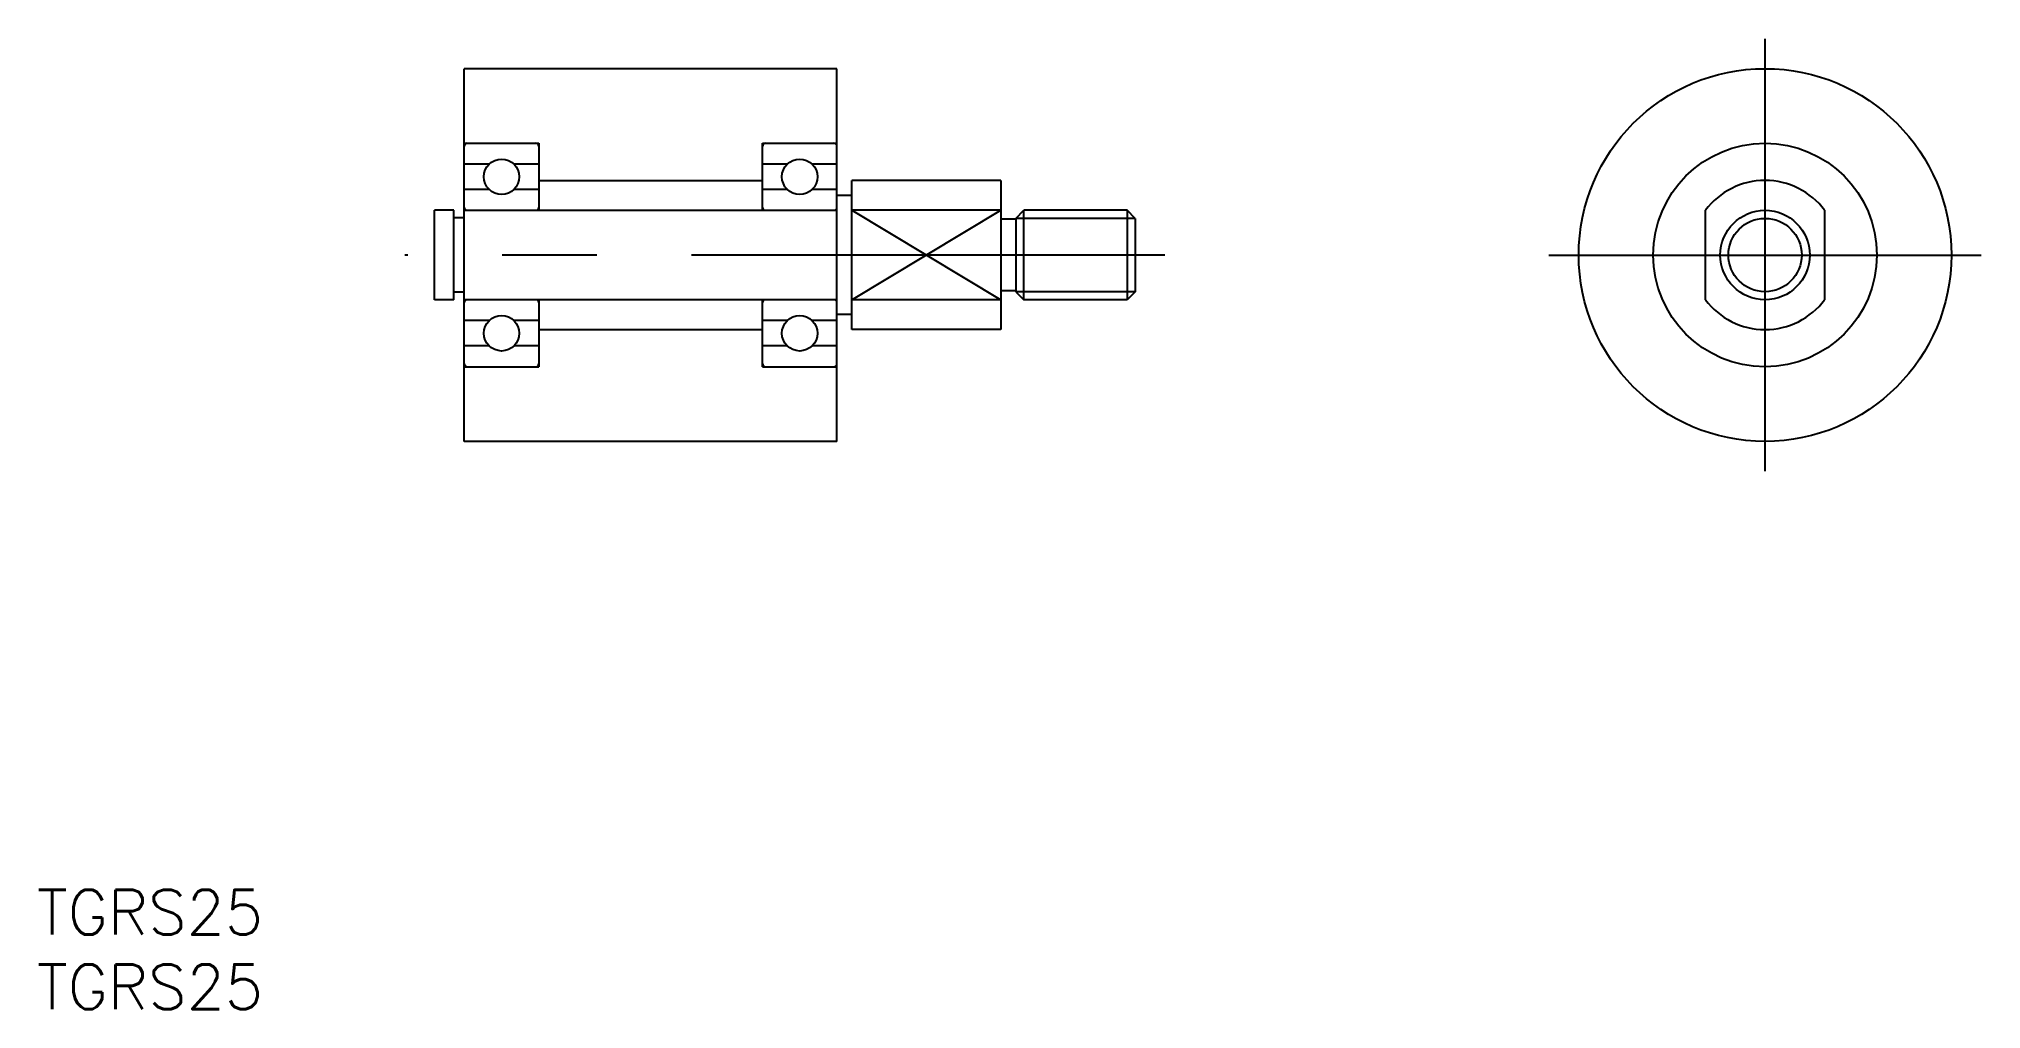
# Model space of a CAD drawing. Extents: x 71 to 201, y -348 to -283.
import ezdxf

# ---------------------------------------------------------------- set-up
doc = ezdxf.new("R2010")
doc.units = 0
doc.linetypes.add('CENTER', pattern=[50.8, 31.75, -6.35, 6.35, -6.35])
doc.layers.get('0').update_dxf_attribs({"linetype": 'CONTINUOUS'})
doc.layers.add('CENTER', color=1, linetype='CENTER')
doc.styles.get("Standard").update_dxf_attribs({"font": 'txt.shx', "height": 3, "bigfont": 'bigfont.shx'})

# ---------------------------------------------------------------- blocks, each defined once
blk = doc.blocks.new('*U17')
at = {"color": 7, "linetype": 'CONTINUOUS'}
for p in [(70.46, -343.18), (70.46, -348.18)]:
    blk.add_text('TGRS25', height=3, dxfattribs=at).set_placement(p)

msp = doc.modelspace()

# ---------------------------------------------------------------- linework, layer by layer
at = {"color": 7, "linetype": 'CONTINUOUS'}
for p, q in [((124.13, -285.09), (99.13, -285.09)), ((99.13, -310.09), (99.13, -285.09)), ((124.13, -310.09), (124.13, -285.09)), ((99.13, -290.09), (104.13, -290.09)), ((104.13, -290.09), (104.13, -294.59)), ((119.13, -290.09), (124.13, -290.09)), ((119.13, -294.59), (119.13, -290.09)), ((100.79, -291.49), (99.13, -291.49)), ((104.13, -291.49), (102.46, -291.49)), ((120.79, -291.49), (119.13, -291.49)), ((124.13, -291.49), (122.46, -291.49)), ((104.13, -292.59), (119.13, -292.59)), ((135.13, -292.59), (125.13, -292.59)), ((125.13, -302.59), (125.13, -292.59)), ((135.13, -292.59), (135.13, -302.59)), ((100.79, -293.19), (99.13, -293.19)), ((104.13, -293.19), (102.46, -293.19)), ((120.79, -293.19), (119.13, -293.19)), ((124.13, -293.19), (122.46, -293.19)), ((125.13, -293.59), (124.13, -293.59)), ((97.13, -300.59), (97.13, -294.59)), ((98.43, -294.59), (97.13, -294.59)), ((98.43, -300.59), (98.43, -294.59)), ((99.13, -295.09), (98.43, -295.09)), ((99.13, -294.59), (124.13, -294.59)), ((135.13, -294.59), (125.13, -294.59)), ((136.13, -295.19), (135.13, -295.19)), ((136.13, -295.13), (136.67, -294.59)), ((136.13, -295.13), (136.13, -300.05)), ((143.59, -294.59), (136.67, -294.59)), ((136.67, -300.59), (136.67, -294.59)), ((144.13, -295.13), (143.59, -294.59)), ((143.59, -294.59), (143.59, -300.59)), ((144.13, -295.13), (144.13, -300.05)), ((182.39, -300.59), (182.39, -294.59)), ((190.39, -294.59), (190.39, -300.59)), ((98.43, -300.59), (97.13, -300.59)), ((99.13, -300.09), (98.43, -300.09)), ((124.13, -300.59), (99.13, -300.59)), ((104.13, -300.59), (104.13, -305.09)), ((119.13, -305.09), (119.13, -300.59)), ((122.48, -300.59), (122.48, -300.59)), ((135.13, -300.59), (125.13, -300.59)), ((136.13, -299.99), (135.13, -299.99)), ((136.13, -300.05), (136.67, -300.59)), ((143.59, -300.59), (136.67, -300.59)), ((144.13, -300.05), (143.59, -300.59)), ((100.79, -301.99), (99.13, -301.99)), ((104.13, -301.99), (102.46, -301.99)), ((120.79, -301.99), (119.13, -301.99)), ((124.13, -301.99), (122.46, -301.99)), ((125.13, -301.59), (124.13, -301.59)), ((104.13, -302.59), (119.13, -302.59)), ((135.13, -302.59), (125.13, -302.59)), ((100.79, -303.69), (99.13, -303.69)), ((104.13, -303.69), (102.46, -303.69)), ((120.79, -303.69), (119.13, -303.69)), ((124.13, -303.69), (122.46, -303.69)), ((99.13, -305.09), (104.13, -305.09)), ((119.13, -305.09), (124.13, -305.09)), ((124.13, -310.09), (99.13, -310.09))]:
    msp.add_line(p, q, dxfattribs=at)
at = {"color": 3, "linetype": 'CONTINUOUS'}
for p, q in [((125.13, -300.59), (135.13, -294.59)), ((125.13, -294.59), (135.13, -300.59)), ((144.13, -295.13), (136.13, -295.13)), ((144.13, -300.05), (136.13, -300.05))]:
    msp.add_line(p, q, dxfattribs=at)
at = {"color": 7, "linetype": 'CONTINUOUS'}
for centre, radius in [((186.39, -297.59), 12.5), ((186.39, -297.59), 7.5), ((101.63, -292.34), 1.19), ((121.63, -292.34), 1.19), ((186.39, -297.59), 3), ((101.63, -302.84), 1.19), ((121.63, -302.84), 1.19)]:
    msp.add_circle(centre, radius, dxfattribs=at)
at = {"color": 3, "linetype": 'CONTINUOUS'}
msp.add_circle((186.39, -297.59), 2.46, dxfattribs=at)
at = {"color": 7, "linetype": 'CONTINUOUS'}
for centre, radius, start, end in [((99.33, -290.29), 0.2, 90, 180), ((103.93, -290.29), 0.2, 0, 90), ((119.33, -290.29), 0.2, 90, 180), ((123.93, -290.29), 0.2, 0, 90), ((186.39, -297.59), 5, 36.8699, 143.1301), ((99.33, -294.39), 0.2, 180, 270), ((103.93, -294.39), 0.2, 270, 0), ((119.33, -294.39), 0.2, 180, 270), ((123.93, -294.39), 0.2, 270, 0), ((99.33, -300.79), 0.2, 90, 180), ((103.93, -300.79), 0.2, 0, 90), ((119.33, -300.79), 0.2, 90, 180), ((123.93, -300.79), 0.2, 0, 90), ((186.39, -297.59), 5, 216.8699, 323.1301), ((99.33, -304.89), 0.2, 180, 270), ((103.93, -304.89), 0.2, 270, 0), ((119.33, -304.89), 0.2, 180, 270), ((123.93, -304.89), 0.2, 270, 0)]:
    msp.add_arc(centre, radius, start, end, dxfattribs=at)
at = {"layer": 'CENTER', "color": 1, "linetype": 'CENTER'}
for p, q in [((186.39, -312.09), (186.39, -283.09)), ((146.13, -297.59), (95.13, -297.59)), ((171.89, -297.59), (200.89, -297.59))]:
    msp.add_line(p, q, dxfattribs=at)

# ---------------------------------------------------------------- block references
at = {"color": 7, "linetype": 'CONTINUOUS'}
msp.add_blockref('*U17', (0, 0), dxfattribs=at)

doc.saveas('drawing.dxf')
